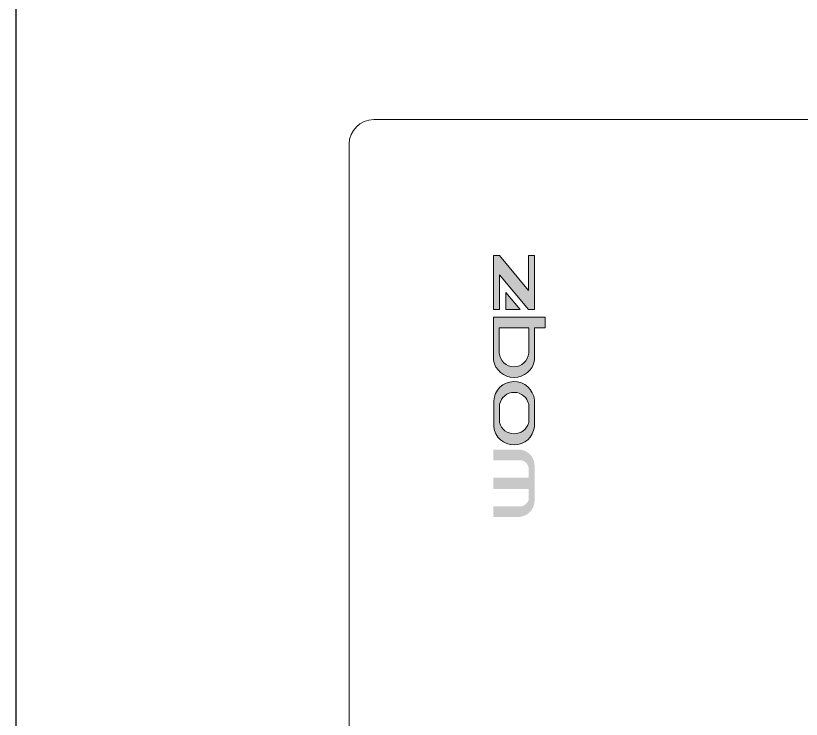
# Model space of a CAD drawing. Header units: millimetres. Extents: x 3104083 to 3173399, y -3165492 to -3044687.
# Drawn here: x 3124179.3 to 3124370.7, y -3155405.6 to -3155234.1 of the extents above; entities that cross this region are included whole.
import ezdxf

# ---------------------------------------------------------------- set-up
doc = ezdxf.new("R2010")
doc.units = ezdxf.units.MM
doc.header["$LTSCALE"] = 500
doc.header["$MEASUREMENT"] = 0
doc.linetypes.add('ACAD_ISO03W100', pattern=[30, 12, -18])
doc.layers.add('ZB_厨柜', color=7, linetype='CONTINUOUS')
doc.layers.add('台面', color=4, linetype='CONTINUOUS')
doc.layers.add('电器', color=85, linetype='CONTINUOUS', lineweight=15)

# ---------------------------------------------------------------- blocks, each defined once
blk = doc.blocks.new('双灶具平面')
at = {"layer": '电器'}
h = blk.add_hatch(color=256, dxfattribs=at)
h.paths.add_polyline_path([(216309.24, -106361.21), (216301.39, -106361.21), (216301.39, -106358.65), (216298.76, -106358.65), (216298.76, -106371.2), (216309.24, -106371.2, 0.850277)])
h.paths.add_polyline_path([(216301.39, -106362.63), (216307.57, -106362.63, -0.922619), (216307.57, -106369.8), (216301.39, -106369.8)], flags=16)
for points in [[(216296.91, -106362.66), (216296.91, -106361.24), (216283.77, -106361.24), (216283.77, -106362.66), (216292.27, -106362.66), (216283.77, -106369.77), (216283.77, -106371.18), (216296.91, -106371.18), (216296.91, -106369.77), (216288.44, -106369.77)], [(216333.67, -106364.38, -0.313741), (216335.45, -106362.65), (216337.94, -106362.65), (216337.94, -106371.25), (216340.66, -106371.25), (216340.66, -106362.65), (216343.38, -106362.65, -0.240846), (216344.88, -106364.29), (216344.88, -106371.22), (216347.46, -106371.22), (216347.46, -106364.75, 0.377099), (216343.59, -106361.2), (216334.98, -106361.2, 0.37664), (216331.09, -106364.64), (216331.09, -106371.22), (216333.67, -106371.23)]]:
    blk.add_hatch(color=256, dxfattribs=at).paths.add_polyline_path(points)
h = blk.add_hatch(color=256, dxfattribs=at)
h.paths.add_polyline_path([(216325.5, -106361.23), (216319, -106361.23, 0.93167), (216319.19, -106371.14), (216325.5, -106371.14, 0.890248)])
h.paths.add_polyline_path([(216320.05, -106362.63), (216324.49, -106362.63, -0.767482), (216324.49, -106369.72), (216320.01, -106369.72, -0.819914)], flags=16)
blk.add_hatch(color=256, dxfattribs=at).paths.add_polyline_path([(216296.88, -106364.67), (216292.74, -106368.18), (216296.88, -106368.18)], flags=17)
for p, q in [((216250.64, -106400.37), (216250.64, -105962.37)), ((217004.64, -106406.37), (216256.64, -106406.37))]:
    blk.add_line(p, q, dxfattribs=at)
for points in [[(216298.76, -106358.65), (216301.39, -106358.65), (216301.39, -106361.21), (216309.24, -106361.21, -0.850277), (216309.24, -106371.2), (216298.76, -106371.2), (216298.76, -106358.65)], [(216319, -106361.23), (216325.5, -106361.23, -0.890248), (216325.5, -106371.14), (216319.19, -106371.14, -0.93167), (216319, -106361.23)], [(216301.39, -106362.63), (216307.57, -106362.63, -0.922619), (216307.57, -106369.8), (216301.39, -106369.8), (216301.39, -106362.63)], [(216320.05, -106362.63), (216324.49, -106362.63, -0.767482), (216324.49, -106369.72), (216320.01, -106369.72, -0.819914), (216320.05, -106362.63, 0.006271)]]:
    blk.add_lwpolyline(points, format="xyb", dxfattribs=at)
for points in [[(216283.77, -106361.24), (216296.91, -106361.24), (216296.91, -106362.66), (216288.44, -106369.77), (216296.91, -106369.77), (216296.91, -106371.18), (216283.77, -106371.18), (216283.77, -106369.77), (216292.27, -106362.66), (216283.77, -106362.66), (216283.77, -106361.24)], [(216296.88, -106364.67), (216296.88, -106368.18), (216292.74, -106368.18), (216296.88, -106364.67)]]:
    blk.add_lwpolyline(points, dxfattribs=at)
blk.add_arc((216256.64, -106400.37), 6, 180, 270, dxfattribs=at)

msp = doc.modelspace()

# ---------------------------------------------------------------- linework, layer by layer
at = {"layer": '台面', "linetype": 'ACAD_ISO03W100'}
msp.add_line((3124179.317, -3155099.407, 0), (3124179.317, -3156439.407, 0), dxfattribs=at)

# ---------------------------------------------------------------- block references
at = {"layer": 'ZB_厨柜', "color": 253, "rotation": 270}
msp.add_blockref('双灶具平面', (3230666.904, -2939008.764, 0), dxfattribs=at)

doc.saveas('drawing.dxf')
